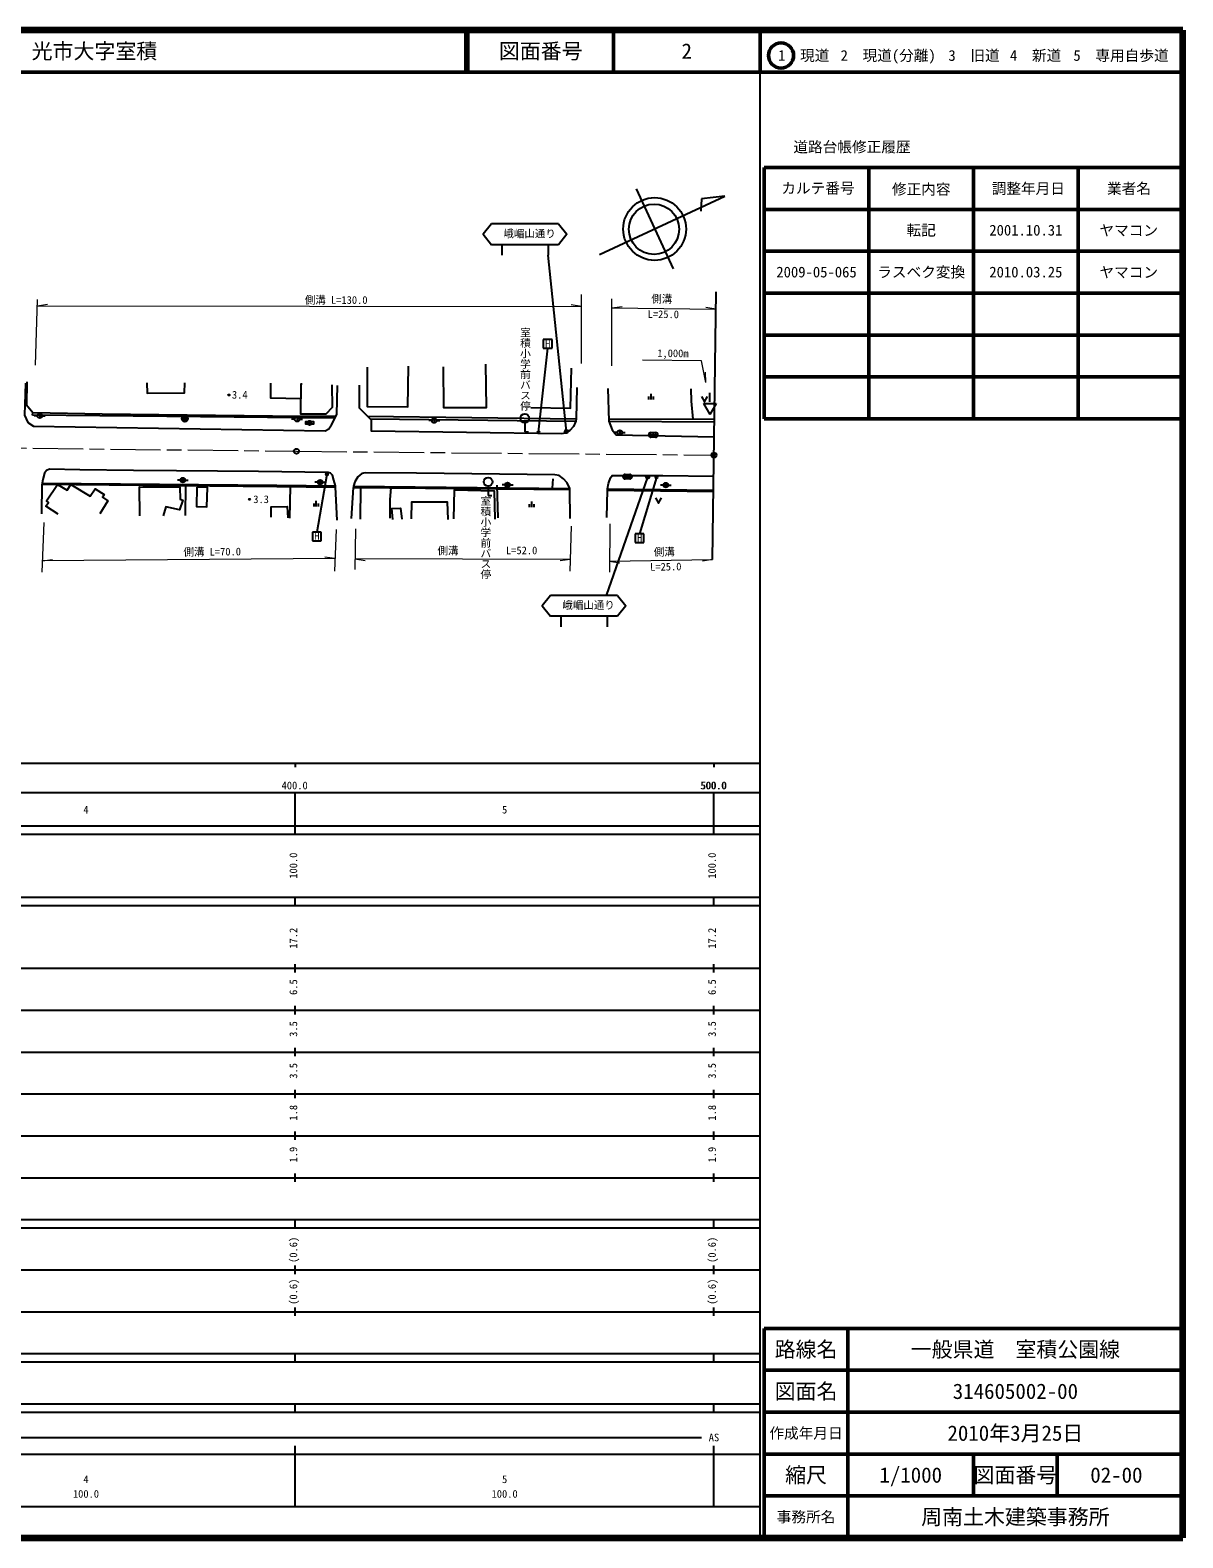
# Model space of a CAD drawing. Units: millimetres at full size, sheet at 1:1000; details may follow other scales. Extents: x -17822881 to 680000, y -229956079 to 380000.
# Drawn here: x 404663 to 680000, y 20000 to 380000 of the extents above; entities that cross this region are included whole.
import ezdxf
from ezdxf.enums import TextEntityAlignment as Align

# ---------------------------------------------------------------- set-up
doc = ezdxf.new("R2010")
doc.units = ezdxf.units.MM
doc.header["$LTSCALE"] = 1000
doc.header["$PDMODE"] = 32
doc.header["$PDSIZE"] = 500
doc.linetypes.add('CHAIN', pattern=[18.5, 12, -1.5, 3.5, -1.5])
for name, color, linetype, lineweight in [('M-BGD', 7, 'Continuous', 25), ('M-BGD-EXST', 7, 'Continuous', 25), ('M-BMK', 2, 'CHAIN', 13), ('M-BMK-OTRS', 5, 'Continuous', 25), ('M-BMK-SRVR', 3, 'Continuous', 25), ('M-STR-HTXT', 7, 'Continuous', 13), ('M-STR-STRC', 7, 'Continuous', 25), ('M-TTL', 2, 'Continuous', 140), ('M-TTL-BAND', 7, 'Continuous', 25), ('M-TTL-FRAM', 2, 'Continuous', 50), ('M-TTL-LINE', 7, 'Continuous', 50)]:
    doc.layers.add(name, color=color, linetype=linetype, lineweight=lineweight)
for name, color, linetype in [('M-BMK-HTXT', 7, 'Continuous'), ('M-OTRS', 6, 'Continuous'), ('M-TTL-TXT', 7, 'Continuous')]:
    doc.layers.add(name, color=color, linetype=linetype)
doc.styles.add('@ＭＳ ゴシック', font='')
doc.styles.add('ＭＳ ゴシック', font='')
doc.styles.get('@ＭＳ ゴシック').set_extended_font_data('@MS Gothic')
doc.styles.get('ＭＳ ゴシック').set_extended_font_data('MS Gothic')

# ---------------------------------------------------------------- blocks, each defined once
blk = doc.blocks.new('O31')
at = {"layer": 'M-BMK-SRVR'}
for p, q in [((-554, 556), (546, 556)), ((546, -544), (-554, -544))]:
    blk.add_line(p, q, dxfattribs=at)
for centre in [(-620, 0), (0, 0), (620, 0)]:
    blk.add_circle(centre, 150, dxfattribs=at)
for centre, start, end in [((-554, 6), 90, 180), ((-554, 6), 180, 270), ((546, 6), 0, 90), ((546, 6), 270, 0)]:
    blk.add_arc(centre, 550, start, end, dxfattribs=at)

msp = doc.modelspace()

# ---------------------------------------------------------------- hatches: boundary and pattern name
at = {"layer": 'M-BGD'}
for points in [[(441898, 286549, 1), (441309, 287819, 1)], [(440575, 272578, 1), (441675, 272578, 0.41421), (441125, 273128, 0.41421)], [(473391, 272052, 1), (474491, 272052, 0.41421), (473941, 272602, 0.41421)], [(518151, 271433, 1), (519251, 271433, 0.41421), (518701, 271983, 0.41421)], [(555955, 271384, 1), (557055, 271384, 0.41421), (556505, 271934, 0.41421)]]:
    msp.add_hatch(color=256, dxfattribs=at).paths.add_polyline_path(points)
h = msp.add_hatch(color=256, dxfattribs=at)
h.paths.add_polyline_path([(470929, 286215, 1), (471929, 286215, 0.41421), (471429, 286715, 0.41421)])
h.paths.add_polyline_path([(471529, 286215, 0.41421), (471429, 286315, 0.41421)], flags=16)
at = {"layer": 'M-BGD-EXST'}
for points in [[(525885, 284178, 0.41421), (525937, 283828, 0.41421), (526287, 283880, 1)], [(475356, 274080, 0.41421), (475409, 273730, 0.41421), (475758, 273782, 1)], [(554070, 273365, 0.41421), (554123, 273015, 0.41421), (554472, 273067, 1)]]:
    msp.add_hatch(color=256, dxfattribs=at).paths.add_polyline_path(points)
at = {"layer": 'M-STR-STRC'}
for points in [[(533094, 284421, 1), (532419, 283991, 0.41421), (532971, 283868, 0.41421)], [(552479, 273054, 0.41421), (552358, 273607, 0.41421), (551805, 273485, 1)]]:
    msp.add_hatch(color=256, dxfattribs=at).paths.add_polyline_path(points)

# ---------------------------------------------------------------- linework, layer by layer
at = {"layer": 'M-BGD'}
for p, q in [((542621, 294446), (542852, 286603)), ((552470, 291842), (552470, 292539)), ((553003, 291842), (553003, 293170)), ((553537, 291842), (553537, 292539)), ((567025, 291261), (567025, 293418)), ((405261, 288043), (405274, 288703)), ((477473, 287340), (405261, 288040)), ((406954, 288462), (406954, 287362)), ((565525, 290846), (568525, 290846)), ((565525, 290846), (567033, 288233)), ((568525, 290846), (567021, 288240)), ((406404, 287912), (405654, 287912)), ((407504, 287912), (408254, 287912)), ((467866, 287081), (467116, 287081)), ((468416, 287631), (468416, 286531)), ((468966, 287081), (469716, 287081)), ((485282, 287809), (535053, 287210)), ((485916, 287201), (535046, 286610)), ((500643, 286773), (499893, 286773)), ((501193, 287323), (501193, 286223)), ((501743, 286773), (502493, 286773)), ((522803, 286257), (522803, 284083)), ((542834, 287203), (568114, 287112)), ((542852, 286603), (568112, 286512)), ((545520, 284471), (545520, 283371)), ((522803, 284083), (523693, 284083)), ((544970, 283921), (544220, 283921)), ((546070, 283921), (546820, 283921)), ((407451, 264536), (407506, 271569)), ((440575, 272578), (439825, 272578)), ((441675, 272578), (442425, 272578)), ((441775, 264122), (441838, 271265)), ((466721, 263473), (466835, 271024)), ((473391, 272052), (472641, 272052)), ((474491, 272052), (475241, 272052)), ((481390, 263392), (481873, 270813)), ((481873, 270813), (533570, 270291)), ((481876, 271113), (533573, 270591)), ((483609, 263263), (483685, 270795)), ((514047, 271099), (514047, 268924)), ((516461, 263520), (516230, 271327)), ((518151, 271433), (517401, 271433)), ((519251, 271433), (520001, 271433)), ((529472, 270632), (529606, 272879)), ((542426, 263605), (542565, 270167)), ((542565, 270167), (567894, 269836)), ((542569, 270467), (567898, 270136)), ((555955, 271384), (555205, 271384)), ((557055, 271384), (557805, 271384)), ((472465, 266255), (472465, 266952)), ((472998, 266255), (472998, 267584)), ((473532, 266255), (473532, 266952)), ((514047, 268924), (514937, 268924)), ((523975, 266094), (523975, 266791)), ((524509, 266094), (524509, 267422)), ((525042, 266094), (525042, 266791))]:
    msp.add_line(p, q, dxfattribs=at)
for points in [[(485128, 299507), (485154, 290102), (494897, 290056), (495010, 299808)], [(503293, 299572), (503392, 289923), (513645, 289927), (513508, 300244)], [(524257, 289881), (533720, 289730), (533993, 299271)], [(403526, 295731), (403319, 288040), (404143, 286353), (405430, 285439), (475136, 284354), (475972, 284808), (476666, 285784), (477923, 288208), (478079, 295173)], [(403870, 296040), (403808, 290546), (405274, 288703), (421860, 288377), (442199, 288172), (469361, 287869), (477707, 287792)], [(432551, 295792), (432604, 293337), (441549, 293368), (441601, 295809)], [(469349, 291937), (462180, 292111), (462126, 295691)], [(476764, 295345), (476778, 289891), (475313, 288305), (469295, 288308), (469403, 295567), (469624, 295560)], [(483291, 295267), (483228, 289781), (485916, 287201)], [(535259, 294682), (535053, 287210), (535046, 286610), (534421, 285376), (533577, 284370), (532526, 283746), (531613, 283628), (486160, 284222), (486195, 287198)], [(563041, 287130), (562622, 291379), (562540, 294359)], [(565040, 292564), (565755, 291269), (566471, 292564)], [(470982, 286440), (470429, 286440), (470429, 285990), (470982, 285990)], [(472429, 286215), (472429, 286440), (471875, 286440)], [(471875, 285990), (472429, 285990), (472429, 286215)], [(542852, 286603), (543722, 284585), (544625, 283412), (568065, 282921)], [(478038, 263009), (477596, 270860), (477601, 271160), (477226, 272560), (476883, 273772), (476431, 274259), (475862, 274354), (459227, 274640), (439648, 274805), (429333, 274880), (416550, 275049), (409312, 275153), (408536, 274881), (408114, 274238), (407674, 272670), (407509, 271869), (407506, 271569)], [(533634, 263364), (533570, 270291), (533573, 270591), (532907, 271896), (532039, 272849), (531013, 273659), (529973, 273811), (496957, 274238), (484662, 274315), (483890, 274151), (482959, 273341), (482227, 272159), (481876, 271113), (481873, 270813)], [(542565, 270167), (542569, 270467), (542792, 271788), (543294, 273144), (543698, 273659), (555766, 273638), (567942, 273479)], [(407506, 271569), (463585, 271073), (477596, 270860)], [(407509, 271869), (463589, 271373), (477601, 271160)], [(411359, 264404), (408398, 266334), (409075, 267230), (408598, 267633), (411224, 271536), (413528, 270169), (414413, 271508), (418992, 268731), (420173, 270441), (422342, 269137), (421946, 268451), (423181, 267595), (421346, 264508)], [(430880, 264063), (430755, 270972), (440442, 270903), (440466, 267973), (441154, 267789), (440313, 265472), (437104, 266179), (436400, 264004)], [(490653, 263472), (490664, 267899), (490884, 270722)], [(505827, 263341), (505986, 270259), (515507, 270010), (515662, 263251)], [(495793, 263300), (495857, 267356), (504242, 267347), (504447, 263160)], [(554000, 268339), (554716, 267044), (555431, 268339)], [(462226, 263676), (462202, 266181), (466088, 266287), (466176, 263575)], [(491289, 263149), (491075, 265798), (493125, 265891), (493435, 263224)]]:
    msp.add_lwpolyline(points, dxfattribs=at)
msp.add_lwpolyline([(444472, 270892), (444360, 266270), (446877, 266209), (446989, 270831)], close=True, dxfattribs=at)
for centre, radius in [((452137, 292879), 150), ((406954, 287912), 550), ((522803, 287307), 1050), ((441603, 287184), 700), ((468416, 287081), 550), ((471429, 286215), 500), ((471429, 286215), 100), ((501193, 286773), 550), ((545520, 283921), 550), ((441125, 272578), 550), ((473941, 272052), 550), ((514047, 272149), 1050), ((518701, 271433), 550), ((556505, 271384), 550), ((457069, 267968), 150)]:
    msp.add_circle(centre, radius, dxfattribs=at)
at = {"layer": 'M-BGD-EXST'}
for p, q in [((529335, 306129), (527235, 306129)), ((527235, 306129), (527235, 304029)), ((529335, 304029), (529335, 306129)), ((526086, 284029), (528285, 304029)), ((527235, 304029), (529335, 304029)), ((475557, 273931), (473118, 260166)), ((554271, 273216), (550231, 259737)), ((474168, 260166), (472068, 260166)), ((472068, 260166), (472068, 258066)), ((474168, 258066), (474168, 260166)), ((551281, 259737), (549181, 259737)), ((549181, 259737), (549181, 257637)), ((551281, 257637), (551281, 259737)), ((472068, 258066), (474168, 258066)), ((549181, 257637), (551281, 257637))]:
    msp.add_line(p, q, dxfattribs=at)
for centre in [(526086, 284029), (475557, 273931), (554271, 273216)]:
    msp.add_circle(centre, 250, dxfattribs=at)
at = {"layer": 'M-BMK'}
msp.add_lwpolyline([(68914, 284918), (168784, 283286), (268674, 281950), (368323, 280614), (468281, 279449), (568008, 278533)], dxfattribs=at)
at = {"layer": 'M-BMK-OTRS'}
msp.add_line((567682, 253617), (568517, 317505), dxfattribs=at)
at = {"layer": 'M-BMK-SRVR'}
for p, q in [((549391, 342081), (558238, 323036)), ((540664, 326450), (570619, 340365)), ((564987, 339739), (564896, 336740)), ((570619, 340365), (564987, 339739))]:
    msp.add_line(p, q, dxfattribs=at)
for centre, radius in [((553833, 332520), 7500), ((553686, 332462), 6000), ((468281, 279449), 600), ((568008, 278533), 600)]:
    msp.add_circle(centre, radius, dxfattribs=at)
at = {"layer": 'M-OTRS'}
msp.add_point((568008, 278533), dxfattribs=at)
at = {"layer": 'M-STR-HTXT'}
for p, q in [((536326, 300390), (536348, 316875)), ((405911, 299996), (406433, 315703)), ((406383, 314197), (408806, 314596)), ((406383, 314197), (536344, 314029)), ((536344, 314029), (533920, 314418)), ((543577, 299859), (543632, 315861)), ((543624, 313664), (546056, 314001)), ((543624, 313664), (568463, 313339)), ((568463, 313339), (566043, 313751)), ((566066, 295889), (565950, 298341)), ((407919, 262447), (407466, 250563)), ((477741, 260742), (477361, 250819)), ((482344, 260918), (482204, 251233)), ((533878, 261571), (533610, 250796)), ((543155, 262108), (543059, 250549)), ((477476, 253810), (407568, 253255)), ((407568, 253255), (409993, 253637)), ((477476, 253810), (475047, 254167)), ((533681, 253640), (482240, 253725)), ((482240, 253725), (484664, 253337)), ((533681, 253640), (531255, 253259)), ((543081, 253186), (567682, 253617)), ((543081, 253186), (545511, 252841)), ((567682, 253617), (565267, 253174))]:
    msp.add_line(p, q, dxfattribs=at)
msp.add_lwpolyline([(566066, 295889), (565020, 301078), (550915, 301198)], dxfattribs=at)
at = {"layer": 'M-STR-STRC'}
for p, q in [((530869, 333756), (514869, 333756)), ((530869, 328756), (514869, 328756)), ((517369, 328756), (517369, 326256)), ((528369, 328756), (528369, 326256)), ((532757, 284206), (528369, 326256)), ((552142, 273270), (542237, 245046)), ((544952, 245046), (528952, 245046)), ((544952, 240046), (528952, 240046)), ((531452, 240046), (531452, 237546)), ((542452, 240046), (542452, 237546))]:
    msp.add_line(p, q, dxfattribs=at)
for points in [[(514869, 333756), (512869, 331256), (514869, 328756)], [(530869, 333756), (532869, 331256), (530869, 328756)], [(528952, 245046), (526952, 242546), (528952, 240046)], [(544952, 245046), (546952, 242546), (544952, 240046)]]:
    msp.add_lwpolyline(points, dxfattribs=at)
for centre in [(532757, 284206), (552142, 273270)]:
    msp.add_circle(centre, 400, dxfattribs=at)
at = {"layer": 'M-TTL'}
for p, q in [((680000, 380000), (40000, 380000)), ((680000, 20000), (680000, 380000)), ((40000, 20000), (680000, 20000))]:
    msp.add_line(p, q, dxfattribs=at)
at = {"layer": 'M-TTL-BAND'}
for p, q in [((579000, 20000), (579000, 370000)), ((40000, 205000), (579000, 205000)), ((468000, 205000), (468000, 204000)), ((568000, 205000), (568000, 204000)), ((68000, 198000), (579000, 198000)), ((468000, 188000), (468000, 198000)), ((568000, 188000), (568000, 198000)), ((40000, 190000), (579000, 190000)), ((40000, 188000), (579000, 188000)), ((40000, 173000), (579000, 173000)), ((468000, 171000), (468000, 173000)), ((568000, 171000), (568000, 173000)), ((40000, 171000), (579000, 171000)), ((40000, 156000), (579000, 156000)), ((468000, 155000), (468000, 157000)), ((568000, 155000), (568000, 157000)), ((46000, 146000), (579000, 146000)), ((468000, 145000), (468000, 147000)), ((568000, 145000), (568000, 147000)), ((468000, 135000), (468000, 137000)), ((568000, 135000), (568000, 137000)), ((52000, 136000), (579000, 136000)), ((46000, 126000), (579000, 126000)), ((468000, 125000), (468000, 127000)), ((568000, 125000), (568000, 127000)), ((52000, 116000), (579000, 116000)), ((468000, 115000), (468000, 117000)), ((568000, 115000), (568000, 117000)), ((46000, 106000), (579000, 106000)), ((468000, 105000), (468000, 107000)), ((568000, 105000), (568000, 107000)), ((40000, 96000), (579000, 96000)), ((40000, 94000), (579000, 94000)), ((468000, 94000), (468000, 96000)), ((568000, 94000), (568000, 96000)), ((49000, 84000), (579000, 84000)), ((468000, 83000), (468000, 85000)), ((568000, 83000), (568000, 85000)), ((40000, 74000), (579000, 74000)), ((468000, 73000), (468000, 75000)), ((568000, 73000), (568000, 75000)), ((40000, 64000), (579000, 64000)), ((40000, 62000), (579000, 62000)), ((468000, 62000), (468000, 64000)), ((568000, 62000), (568000, 64000)), ((40000, 52000), (579000, 52000)), ((468000, 50000), (468000, 52000)), ((568000, 50000), (568000, 52000)), ((40000, 50000), (579000, 50000)), ((71000, 44000), (565000, 44000)), ((40000, 40000), (579000, 40000)), ((468000, 27500), (468000, 42000)), ((568000, 27500), (568000, 42000)), ((68000, 27500), (579000, 27500))]:
    msp.add_line(p, q, dxfattribs=at)
at = {"layer": 'M-TTL-FRAM'}
for p, q in [((580000, 347197), (580000, 287197)), ((580000, 347197), (680000, 347197)), ((580000, 287197), (680000, 287197)), ((680000, 70000), (580000, 70000)), ((580000, 70000), (580000, 20000))]:
    msp.add_line(p, q, dxfattribs=at)
at = {"layer": 'M-TTL-LINE'}
for p, q in [((508747, 380000), (508747, 370000)), ((509247, 380000), (509247, 370000)), ((543997, 380000), (543997, 370000)), ((579000, 380000), (579000, 370000)), ((40000, 370000), (680000, 370000)), ((605000, 347197), (605000, 287197)), ((630000, 347197), (630000, 287197)), ((655000, 347197), (655000, 287197)), ((580000, 337197), (680000, 337197)), ((580000, 327197), (680000, 327197)), ((580000, 317197), (680000, 317197)), ((580000, 307197), (680000, 307197)), ((580000, 297197), (680000, 297197)), ((600000, 70000), (600000, 20000)), ((680000, 60000), (580000, 60000)), ((680000, 50000), (580000, 50000)), ((680000, 40000), (580000, 40000)), ((630000, 40000), (630000, 30000)), ((650000, 40000), (650000, 30000)), ((680000, 30000), (580000, 30000))]:
    msp.add_line(p, q, dxfattribs=at)
msp.add_circle((584031, 373958), 3000, dxfattribs=at)

# ---------------------------------------------------------------- block references
for p in [(553505, 283344), (547342, 273384)]:
    msp.add_blockref('O31', p)

# ---------------------------------------------------------------- texts
at = {"layer": 'M-BGD', "style": 'ＭＳ ゴシック'}
for s, p in [('3.4', (452868, 291469)), ('3.3', (457952, 266526))]:
    msp.add_text(s, height=1833, dxfattribs=at).set_placement(p, align=Align.BOTTOM_LEFT)
at = {"layer": 'M-BGD-EXST', "style": 'ＭＳ ゴシック'}
for p in [(527688, 303721), (472521, 257758), (549634, 257329)]:
    msp.add_text('H', height=1833, dxfattribs=at).set_placement(p, align=Align.BOTTOM_LEFT)
at = {"layer": 'M-BMK-HTXT', "style": '@ＭＳ ゴシック'}
for p in [(521451, 309074), (511992, 268848)]:
    msp.add_text('室積小学前バス停', height=1833, rotation=270, dxfattribs=at).set_placement(p, align=Align.BOTTOM_LEFT)
at = {"layer": 'M-STR-HTXT', "style": 'ＭＳ ゴシック'}
for s, rotation, p in [('側溝', 359.251, (553026, 314391)), ('側溝 L=130.0', 359.926, (470275, 314114)), ('L=25.0', 359.251, (552144, 310761)), ('1,000m', 359.512, (554440, 301414)), ('側溝 L=70.0', 0.455, (441302, 253938)), ('側溝', 359.905, (501962, 254251)), ('L=52.0', 359.905, (518320, 254320)), ('側溝', 1.003, (553664, 253920)), ('L=25.0', 1.003, (552773, 250356))]:
    msp.add_text(s, height=1833, rotation=rotation, dxfattribs=at).set_placement(p, align=Align.BOTTOM_LEFT)
at = {"layer": 'M-STR-STRC', "style": 'ＭＳ ゴシック'}
for p in [(523966, 331416), (538049, 242707)]:
    msp.add_text('峨嵋山通り', height=1833, dxfattribs=at).set_placement(p, align=Align.MIDDLE_CENTER)
at = {"layer": 'M-TTL-BAND', "style": 'ＭＳ ゴシック'}
for s, p in [('400.0', (467844, 198195)), ('500.0', (567844, 198195)), ('500.0', (568000, 198195)), ('4', (418000, 192405)), ('5', (518000, 192405)), ('AS', (568000, 42500)), ('4', (418000, 32523)), ('5', (518000, 32523)), ('100.0', (418000, 29033)), ('100.0', (518000, 29033))]:
    msp.add_text(s, height=1833, dxfattribs=at).set_placement(p, align=Align.BOTTOM_CENTER)
for s, p in [('100.0', (469000, 180500)), ('100.0', (569000, 180500)), ('17.2', (469000, 163174)), ('17.2', (569000, 163174)), ('6.5', (469000, 151500)), ('6.5', (569000, 151500)), ('3.5', (469000, 141500)), ('3.5', (569000, 141500)), ('3.5', (469000, 131500)), ('3.5', (569000, 131500)), ('1.8', (469000, 121500)), ('1.8', (569000, 121500)), ('1.9', (469000, 111500)), ('1.9', (569000, 111500)), ('(0.6)', (469000, 88764)), ('(0.6)', (569000, 88764)), ('(0.6)', (469000, 78764)), ('(0.6)', (569000, 78764))]:
    msp.add_text(s, height=1833, rotation=90, dxfattribs=at).set_placement(p, align=Align.BOTTOM_CENTER)
at = {"layer": 'M-TTL-TXT', "style": 'ＭＳ ゴシック'}
msp.add_text('光市大字室積', height=3666, dxfattribs=at).set_placement((405024, 375000), align=Align.MIDDLE_LEFT)
for s, height, p in [('図面番号', 3666, (526622, 375000)), ('2', 3666, (561497, 375000)), ('1\u3000現道', 2566, (589448, 373958)), ('2\u3000現道(分離)', 2566, (609619, 373958)), ('3\u3000旧道', 2566, (630121, 373958)), ('4\u3000新道', 2566, (644824, 373958)), ('5\u3000専用自歩道', 2566, (665228, 373958)), ('道路台帳修正履歴', 2566, (600968, 352113)), ('カルテ番号', 2566, (592839, 342277)), ('修正内容', 2566, (617509, 342023)), ('調整年月日', 2566, (643089, 342197)), ('業者名', 2566, (667134, 342197)), ('転記', 2566, (617500, 332245)), ('2001.10.31', 2566, (642500, 332245)), ('ヤマコン', 2566, (667077, 332189)), ('2009-05-065', 2566, (592500, 322245)), ('ラスベク変換', 2566, (617500, 322245)), ('2010.03.25', 2566, (642500, 322245)), ('ヤマコン', 2566, (667077, 322189)), ('路線名', 3666, (590000, 65000)), ('路線名', 3666, (590000, 65000)), ('一般県道\u3000室積公園線', 3666, (640000, 65000)), ('図面名', 3666, (590000, 55000)), ('図面名', 3666, (590000, 55000)), ('314605002-00', 3666, (640000, 55000)), ('2010年3月25日', 3666, (640000, 45000)), ('作成年月日', 2566, (590000, 45000)), ('作成年月日', 2566, (590000, 45000)), ('縮尺', 3666, (590000, 35000)), ('縮尺', 3666, (590000, 35000)), ('1/1000', 3666, (615000, 35000)), ('図面番号', 3666, (640000, 35000)), ('図面番号', 3666, (640000, 35000)), ('02-00', 3666, (664125, 35000)), ('事務所名', 2566, (590000, 25000)), ('事務所名', 2566, (590000, 25000)), ('周南土木建築事務所', 3666, (640000, 25000))]:
    msp.add_text(s, height=height, dxfattribs=at).set_placement(p, align=Align.MIDDLE_CENTER)

doc.saveas('drawing.dxf')
